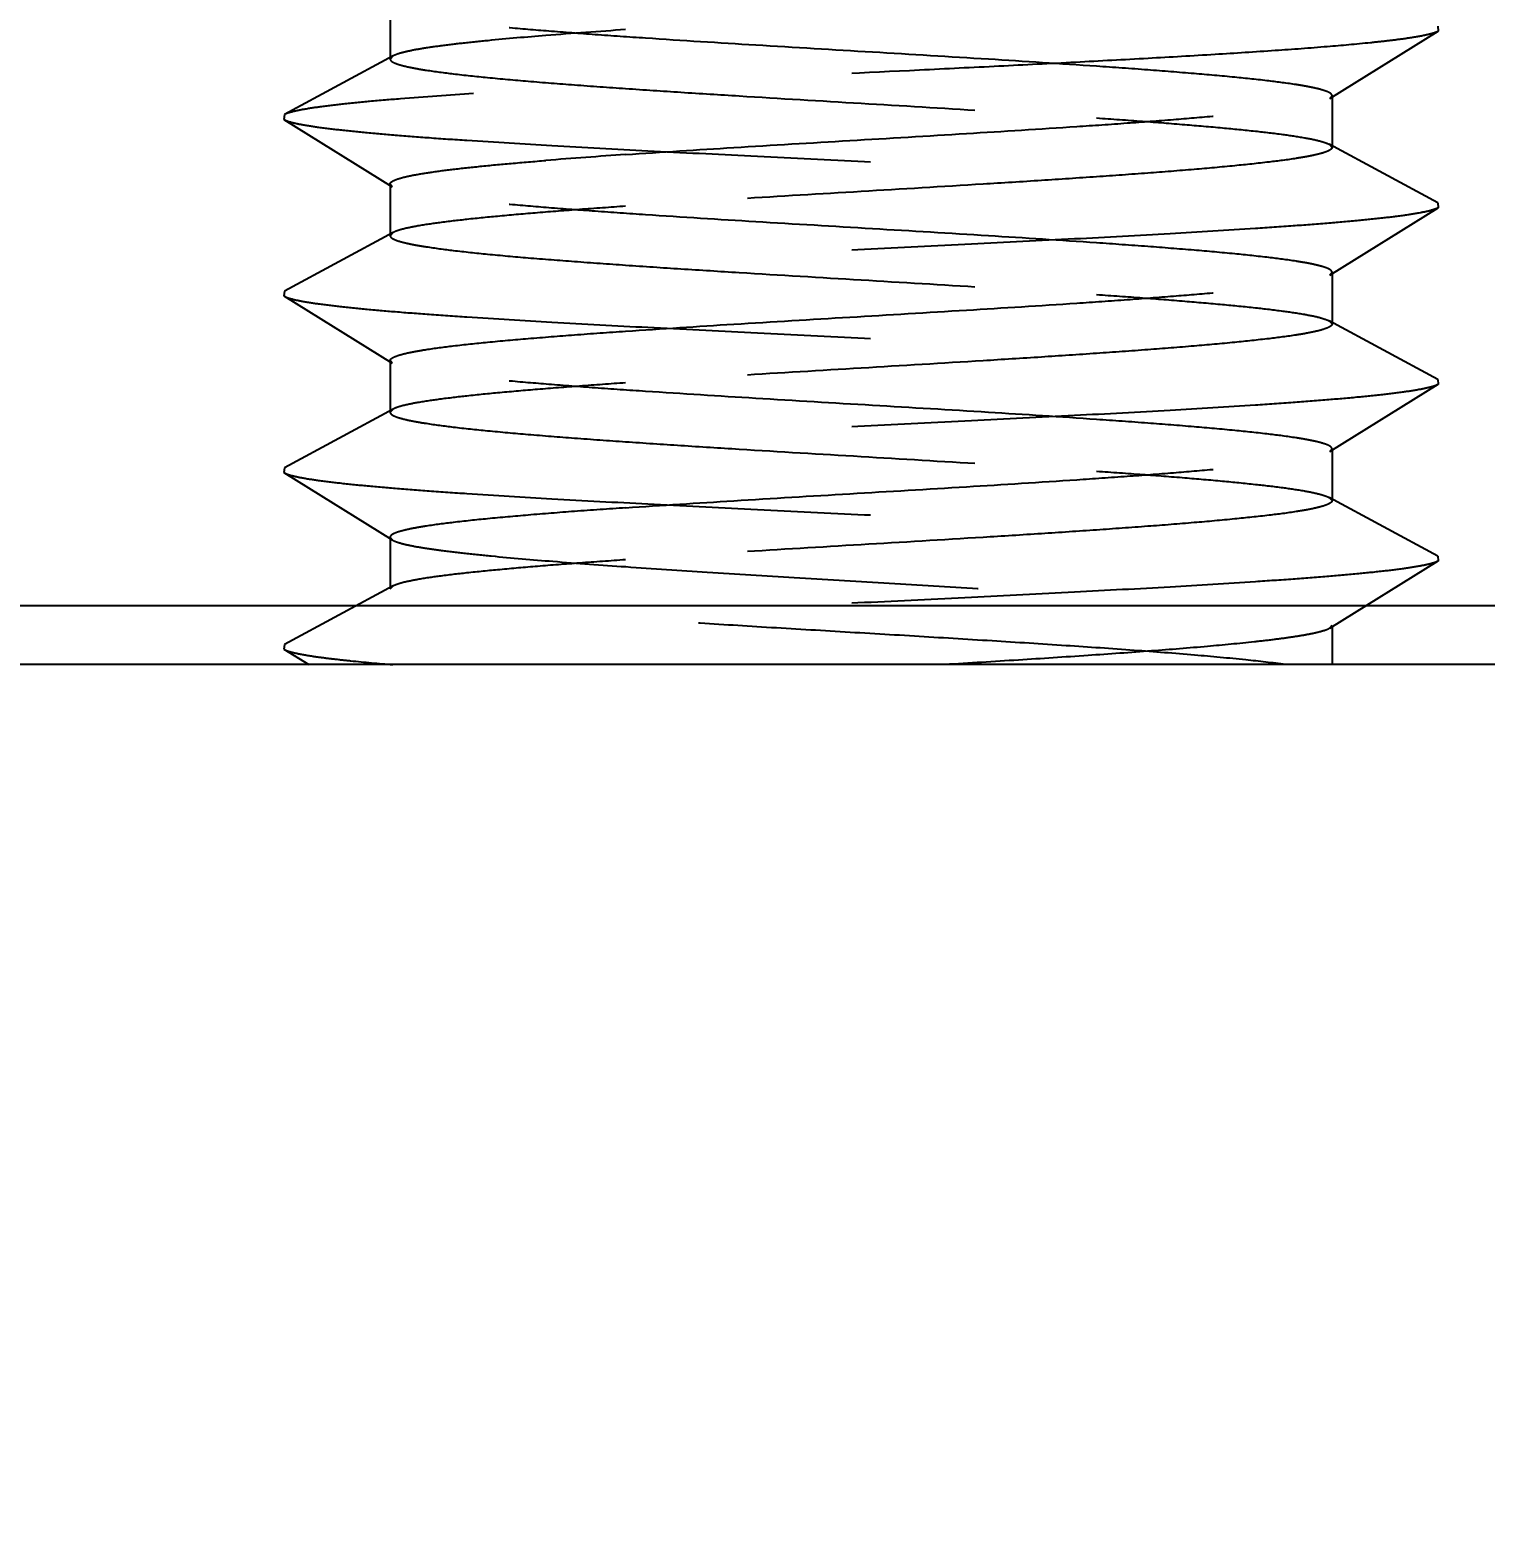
# Model space of a CAD drawing. Header units: inches. Extents: x 504 to 965, y -420 to -94.
# Drawn here: x 872.037 to 874.509, y -339.167 to -336.648 of the extents above; entities that cross this region are included whole.
import ezdxf

# ---------------------------------------------------------------- set-up
doc = ezdxf.new("R2010")
doc.units = ezdxf.units.IN
doc.header["$LTSCALE"] = 10
doc.header["$MEASUREMENT"] = 0
doc.header["$PDMODE"] = 3
doc.header["$PDSIZE"] = 0.3125
doc.linetypes.add('CENTER', pattern=[0.6, 0.375, -0.075, 0.075, -0.075])
doc.linetypes.add('HIDDEN', pattern=[0.2, 0.1, -0.1])
doc.layers.get('0').update_dxf_attribs({"linetype": 'CONTINUOUS'})
doc.layers.get('Defpoints').update_dxf_attribs({"linetype": 'CONTINUOUS'})
doc.layers.add('DEFAULT_2', color=8, linetype='HIDDEN')
doc.styles.get("Standard").update_dxf_attribs({"font": 'txt', "width": 0.8})
doc.dimstyles.get("Standard").update_dxf_attribs({"dimtxt": 4, "dimasz": 3, "dimexe": 0.125, "dimexo": 0.0625, "dimgap": 0.09, "dimtad": 0, "dimzin": 4, "dimdsep": 46, "dimtxsty": 'Standard', "dimcen": 0.09, "dimclrd": 4, "dimclre": 4, "dimclrt": 1, "dimadec": 0, "dimazin": 0, "dimtp": 0.01, "dimtm": 0.01, "dimtfac": 1, "dimtofl": 0, "dimtmove": 0, "dimatfit": 3, "dimfxl": 1, "dimtolj": 1, "dimtzin": 4, "dimarcsym": 0})

# ---------------------------------------------------------------- blocks, each defined once
blk = doc.blocks.new('*D18')
at = {"color": 4, "lineweight": -2}
for p, q in [((844.0147, -337.6894), (844.0147, -355.9873)), ((848.2147, -337.6894), (848.2147, -355.9873)), ((841.0147, -355.8623), (838.0147, -355.8623)), ((851.2147, -355.8623), (854.2147, -355.8623))]:
    blk.add_line(p, q, dxfattribs=at)
at = {"color": 4}
for points in [[(841.0147, -356.3623), (841.0147, -355.3623), (844.0147, -355.8623)], [(851.2147, -355.3623), (851.2147, -356.3623), (848.2147, -355.8623)]]:
    blk.add_solid(points, dxfattribs=at)
at = {"layer": 'Defpoints', "color": 0}
for p in [(844.0147, -337.6269), (848.2147, -337.6269), (848.2147, -355.8623)]:
    blk.add_point(p, dxfattribs=at)
at = {"color": 2, "insert": (863.9434, -355.8623), "char_height": 4, "attachment_point": 5}
blk.add_mtext('\\A1;16*%%C3{\\fSimSun|b0|i0|c134|p2;.0}', dxfattribs=at)
blk = doc.blocks.new('*D19')
at = {"color": 4, "lineweight": -2}
for p, q in [((847.0952, -337.6132), (847.0952, -349.3821)), ((845.1765, -337.7894), (845.1765, -349.3821)), ((842.1765, -349.2571), (839.1765, -349.2571)), ((850.0952, -349.2571), (853.0952, -349.2571))]:
    blk.add_line(p, q, dxfattribs=at)
at = {"color": 4}
for points in [[(842.1765, -349.7571), (842.1765, -348.7571), (845.1765, -349.2571)], [(850.0952, -348.7571), (850.0952, -349.7571), (847.0952, -349.2571)]]:
    blk.add_solid(points, dxfattribs=at)
at = {"layer": 'Defpoints', "color": 0}
for p in [(847.0952, -337.5507), (845.1765, -337.7269), (847.0952, -349.2571)]:
    blk.add_point(p, dxfattribs=at)
at = {"color": 2, "insert": (864.9186, -349.2571), "char_height": 4, "attachment_point": 5}
blk.add_mtext('\\A1;16*M2x1.6', dxfattribs=at)

msp = doc.modelspace()

# ---------------------------------------------------------------- linework, layer by layer
at = {"color": 7, "linetype": 'Continuous'}
for p, q in [((875.5491, -337.6269), (867.4983, -337.6269)), ((875.4491, -337.7269), (867.5983, -337.7269))]:
    msp.add_line(p, q, dxfattribs=at)
at = {"linetype": 'CENTER'}
msp.add_arc((736.7034, -1690.9897), 1356.7628, 83.2637115, 96.7362885, dxfattribs=at)
at = {"layer": 'DEFAULT_2', "color": 8, "linetype": 'HIDDEN'}
for p, q in [((872.6491, -336.6105), (872.6491, -336.6983)), ((874.2454, -336.7651), (874.4296, -336.6507)), ((874.4287, -336.6426), (874.4296, -336.6507)), ((872.654, -336.693), (872.4696, -336.7926)), ((872.654, -336.693), (872.6491, -336.6983)), ((874.2454, -336.7651), (874.2491, -336.7605)), ((874.2491, -336.7605), (874.2491, -336.8483)), ((872.4696, -336.7926), (872.4686, -336.8007)), ((872.4686, -336.8007), (872.6528, -336.9151)), ((874.4287, -336.9426), (874.2442, -336.843)), ((874.2442, -336.843), (874.2491, -336.8483)), ((872.6528, -336.9151), (872.6491, -336.9105)), ((872.6491, -336.9105), (872.6491, -336.9983)), ((874.2454, -337.0651), (874.4296, -336.9507)), ((874.4287, -336.9426), (874.4296, -336.9507)), ((872.654, -336.993), (872.4696, -337.0926)), ((872.654, -336.993), (872.6491, -336.9983)), ((874.2454, -337.0651), (874.2491, -337.0605)), ((874.2491, -337.0605), (874.2491, -337.1483)), ((872.4696, -337.0926), (872.4686, -337.1007)), ((872.4686, -337.1007), (872.6528, -337.2151)), ((874.4287, -337.2426), (874.2442, -337.143)), ((874.2442, -337.143), (874.2491, -337.1483)), ((872.6491, -337.2105), (872.6491, -337.2983)), ((872.6528, -337.2151), (872.6491, -337.2105)), ((874.2454, -337.3651), (874.4296, -337.2507)), ((874.4287, -337.2426), (874.4296, -337.2507)), ((872.654, -337.293), (872.4696, -337.3926)), ((872.654, -337.293), (872.6491, -337.2983)), ((874.2454, -337.3651), (874.2491, -337.3605)), ((874.2491, -337.3605), (874.2491, -337.4483)), ((872.4696, -337.3926), (872.4686, -337.4007)), ((872.4686, -337.4007), (872.6528, -337.5151)), ((874.4287, -337.5426), (874.2442, -337.443)), ((874.2442, -337.443), (874.2491, -337.4483)), ((872.6491, -337.5105), (872.6528, -337.5151)), ((872.6491, -337.5105), (872.6491, -337.5983)), ((874.2454, -337.6651), (874.4296, -337.5507)), ((874.4287, -337.5426), (874.4296, -337.5507)), ((872.654, -337.593), (872.4696, -337.6926)), ((872.6491, -337.5983), (872.654, -337.593)), ((874.2491, -337.6605), (874.2454, -337.6651)), ((874.2491, -337.6605), (874.2491, -337.7269)), ((872.4696, -337.6926), (872.4686, -337.7007)), ((872.4686, -337.7007), (872.5109, -337.7269))]:
    msp.add_line(p, q, dxfattribs=at)
for centre, radius, start, end in [((873.9293, -349.4775), 12.8594, 93.92475, 94.53022), ((873.8185, -348.1906), 11.3562, 93.88467, 94.5703)]:
    msp.add_arc(centre, radius, start, end, dxfattribs=at)
for points, knots in [([(873.8491, -336.7105), (873.7879, -336.7063), (873.661, -336.6981), (873.4679, -336.6866), (873.2737, -336.675), (873.1167, -336.6652), (872.9995, -336.6571), (872.9212, -336.6512), (872.8511, -336.6453), (872.7903, -336.6395), (872.7398, -336.6336), (872.7045, -336.6286), (872.682, -336.6243), (872.6695, -336.6214), (872.66, -336.6185), (872.6548, -336.6163), (872.6528, -336.6151)], [0, 0, 0, 0, 0.153216, 0.317579, 0.482941, 0.639062, 0.710608, 0.77631, 0.835153, 0.886235, 0.928776, 0.962154, 0.975263, 0.985935, 0.994162, 1, 1, 1, 1]), ([(874.4296, -336.6507), (874.4272, -336.6522), (874.4205, -336.6546), (874.408, -336.6578), (874.3909, -336.661), (874.3693, -336.6643), (874.3433, -336.6675), (874.3, -336.6722), (874.236, -336.6779), (874.148, -336.6844), (874.0465, -336.6909), (873.9335, -336.6974), (873.8112, -336.704), (873.6818, -336.7106), (873.5026, -336.7194), (873.2804, -336.7301), (873.0278, -336.7428), (872.866, -336.752), (872.7907, -336.757)], [0, 0, 0, 0, 0.005115, 0.012939, 0.023519, 0.036836, 0.052837, 0.071457, 0.116194, 0.170212, 0.23248, 0.301802, 0.376848, 0.456172, 0.538246, 0.704294, 0.862243, 1, 1, 1, 1]), ([(872.9136, -336.6583), (872.8807, -336.6609), (872.8339, -336.665), (872.7752, -336.671), (872.7392, -336.6753), (872.7091, -336.6795), (872.685, -336.6837), (872.6672, -336.6879), (872.6575, -336.6911), (872.654, -336.693)], [0, 0, 0, 0, 0.377008, 0.53654, 0.674916, 0.791104, 0.884299, 0.95393, 1, 1, 1, 1]), ([(872.6491, -336.6983), (872.6491, -336.6995), (872.6505, -336.7014), (872.6531, -336.7031), (872.6576, -336.7054), (872.6655, -336.7081), (872.6774, -336.7111), (872.6926, -336.7142), (872.7192, -336.7186), (872.7601, -336.724), (872.818, -336.7301), (872.8866, -336.7362), (872.9648, -336.7423), (873.0514, -336.7485), (873.1447, -336.7547), (873.278, -336.7631), (873.4491, -336.7733), (873.6515, -336.7854), (873.7848, -336.7939), (873.8491, -336.7983)], [0, 0, 0, 0, 0.002951, 0.005144, 0.007939, 0.015462, 0.025642, 0.03849, 0.053982, 0.092662, 0.141093, 0.198474, 0.263842, 0.336094, 0.413999, 0.496234, 0.668047, 0.83985, 1, 1, 1, 1]), ([(874.2491, -336.7605), (874.2491, -336.7593), (874.2477, -336.7574), (874.2451, -336.7556), (874.2405, -336.7533), (874.2327, -336.7507), (874.2208, -336.7476), (874.2056, -336.7446), (874.179, -336.7401), (874.138, -336.7348), (874.0802, -336.7287), (874.0115, -336.7226), (873.9333, -336.7164), (873.8781, -336.7125), (873.8491, -336.7105)], [0, 0, 0, 0, 0.008794, 0.015336, 0.023669, 0.046074, 0.076376, 0.114625, 0.160724, 0.275828, 0.419909, 0.590602, 0.785143, 1, 1, 1, 1]), ([(872.7907, -336.757), (872.7493, -336.7597), (872.6904, -336.7638), (872.6167, -336.77), (872.5719, -336.7744), (872.5348, -336.7787), (872.5057, -336.7831), (872.4865, -336.7868), (872.4753, -336.7901), (872.4712, -336.7917), (872.4696, -336.7926)], [0, 0, 0, 0, 0.384794, 0.546474, 0.685732, 0.801441, 0.892708, 0.958874, 0.982525, 1, 1, 1, 1]), ([(873.0491, -336.8605), (873.1103, -336.8563), (873.2372, -336.8481), (873.4303, -336.8366), (873.6245, -336.825), (873.7815, -336.8152), (873.8987, -336.8071), (873.977, -336.8012), (874.0471, -336.7953), (874.1079, -336.7895), (874.1584, -336.7836), (874.1937, -336.7786), (874.2162, -336.7743), (874.2287, -336.7714), (874.2382, -336.7685), (874.2434, -336.7663), (874.2454, -336.7651)], [0, 0, 0, 0, 0.153217, 0.317576, 0.482929, 0.639051, 0.710601, 0.776305, 0.835152, 0.886229, 0.928771, 0.962153, 0.97526, 0.985931, 0.994163, 1, 1, 1, 1]), ([(872.4686, -336.8007), (872.47, -336.8016), (872.4738, -336.8032), (872.4841, -336.8065), (872.5023, -336.8102), (872.5302, -336.8145), (872.566, -336.8188), (872.6094, -336.8232), (872.66, -336.8276), (872.7174, -336.832), (872.8061, -336.8381), (872.9299, -336.8456), (873.0907, -336.8542), (873.2639, -336.8629), (873.4434, -336.8717), (873.6231, -336.8804), (873.7969, -336.8891), (873.9586, -336.8978), (874.0834, -336.9053), (874.173, -336.9114), (874.2313, -336.9158), (874.2828, -336.9201), (874.3272, -336.9245), (874.3639, -336.9288), (874.3928, -336.9331), (874.4119, -336.9369), (874.4229, -336.9401), (874.427, -336.9418), (874.4287, -336.9426)], [0, 0, 0, 0, 0.002611, 0.006217, 0.016495, 0.030866, 0.049236, 0.071468, 0.097374, 0.126741, 0.159315, 0.232952, 0.315766, 0.404918, 0.497344, 0.589872, 0.679323, 0.762625, 0.836921, 0.869881, 0.899668, 0.926024, 0.948731, 0.967598, 0.982482, 0.993279, 0.997142, 1, 1, 1, 1]), ([(873.8491, -336.7983), (873.8752, -336.8001), (873.9251, -336.8036), (873.9964, -336.8092), (874.0603, -336.8147), (874.1158, -336.8202), (874.1621, -336.8256), (874.1987, -336.831), (874.2229, -336.8357), (874.2369, -336.8398), (874.2421, -336.8419), (874.2442, -336.843)], [0, 0, 0, 0, 0.19669, 0.377167, 0.538714, 0.679239, 0.796915, 0.890177, 0.957976, 0.982174, 1, 1, 1, 1]), ([(874.2491, -336.8483), (874.2491, -336.8495), (874.2477, -336.8514), (874.2451, -336.8531), (874.2406, -336.8554), (874.2328, -336.8581), (874.2209, -336.8611), (874.2057, -336.8642), (874.1791, -336.8686), (874.1381, -336.8739), (874.0803, -336.88), (874.0117, -336.8862), (873.9334, -336.8923), (873.8469, -336.8985), (873.7536, -336.9047), (873.6202, -336.9131), (873.4491, -336.9233), (873.2468, -336.9354), (873.1134, -336.9439), (873.0491, -336.9483)], [0, 0, 0, 0, 0.002947, 0.005136, 0.007926, 0.015442, 0.025616, 0.038456, 0.053943, 0.092613, 0.141035, 0.198412, 0.263781, 0.33604, 0.413953, 0.496194, 0.668012, 0.839831, 1, 1, 1, 1]), ([(872.6491, -336.9105), (872.6491, -336.9096), (872.6503, -336.9074), (872.654, -336.9051), (872.6595, -336.9026), (872.6672, -336.9002), (872.677, -336.8977), (872.6942, -336.8942), (872.7208, -336.8899), (872.7587, -336.885), (872.8041, -336.8801), (872.8566, -336.8752), (872.8939, -336.8721), (872.9136, -336.8705)], [0, 0, 0, 0, 0.010107, 0.025401, 0.04766, 0.077387, 0.114743, 0.159749, 0.272352, 0.41426, 0.584095, 0.780157, 1, 1, 1, 1]), ([(873.8491, -337.0105), (873.7879, -337.0063), (873.661, -336.9981), (873.4679, -336.9866), (873.2737, -336.975), (873.1167, -336.9652), (872.9995, -336.9571), (872.9212, -336.9512), (872.8511, -336.9453), (872.7903, -336.9395), (872.7398, -336.9336), (872.7045, -336.9286), (872.682, -336.9243), (872.6695, -336.9214), (872.66, -336.9185), (872.6548, -336.9163), (872.6528, -336.9151)], [0, 0, 0, 0, 0.153218, 0.317574, 0.482936, 0.63906, 0.710606, 0.776307, 0.835151, 0.88623, 0.928773, 0.962155, 0.975261, 0.985932, 0.994164, 1, 1, 1, 1]), ([(874.4296, -336.9507), (874.4282, -336.9516), (874.4244, -336.9532), (874.4141, -336.9565), (874.3959, -336.9602), (874.368, -336.9645), (874.3322, -336.9688), (874.2888, -336.9732), (874.2382, -336.9776), (874.1808, -336.982), (874.0921, -336.9881), (873.9683, -336.9956), (873.8075, -337.0042), (873.6343, -337.0129), (873.4548, -337.0217), (873.2751, -337.0304), (873.1013, -337.0391), (872.9396, -337.0478), (872.8148, -337.0553), (872.7252, -337.0614), (872.6669, -337.0658), (872.6154, -337.0701), (872.571, -337.0745), (872.5343, -337.0788), (872.5054, -337.0831), (872.4863, -337.0869), (872.4753, -337.0901), (872.4712, -337.0918), (872.4696, -337.0926)], [0, 0, 0, 0, 0.002611, 0.006217, 0.016495, 0.030866, 0.049236, 0.071468, 0.097374, 0.126741, 0.159315, 0.232952, 0.315766, 0.404918, 0.497344, 0.589872, 0.679323, 0.762625, 0.836921, 0.869881, 0.899668, 0.926024, 0.948731, 0.967598, 0.982482, 0.993279, 0.997142, 1, 1, 1, 1]), ([(873.0491, -336.9483), (873.023, -336.9501), (872.9731, -336.9536), (872.9018, -336.9592), (872.8379, -336.9647), (872.7824, -336.9702), (872.7361, -336.9756), (872.6995, -336.981), (872.6753, -336.9857), (872.6613, -336.9898), (872.6561, -336.9919), (872.654, -336.993)], [0, 0, 0, 0, 0.196693, 0.377167, 0.538705, 0.679227, 0.796905, 0.890171, 0.957974, 0.982173, 1, 1, 1, 1]), ([(872.6491, -336.9983), (872.6491, -336.9995), (872.6505, -337.0014), (872.6531, -337.0031), (872.6576, -337.0054), (872.6655, -337.0081), (872.6774, -337.0111), (872.6926, -337.0142), (872.7192, -337.0186), (872.7602, -337.024), (872.818, -337.0301), (872.8866, -337.0362), (872.9648, -337.0423), (873.0514, -337.0485), (873.1447, -337.0547), (873.278, -337.0631), (873.4491, -337.0733), (873.6515, -337.0854), (873.7848, -337.0939), (873.8491, -337.0983)], [0, 0, 0, 0, 0.002952, 0.005145, 0.00794, 0.015465, 0.025645, 0.038493, 0.053985, 0.092665, 0.141095, 0.198477, 0.263846, 0.336099, 0.414002, 0.496234, 0.668044, 0.83985, 1, 1, 1, 1]), ([(874.2491, -337.0605), (874.2491, -337.0593), (874.2477, -337.0574), (874.2451, -337.0556), (874.2405, -337.0533), (874.2327, -337.0507), (874.2208, -337.0476), (874.2056, -337.0446), (874.179, -337.0401), (874.138, -337.0348), (874.0802, -337.0287), (874.0116, -337.0226), (873.9333, -337.0164), (873.8781, -337.0125), (873.8491, -337.0105)], [0, 0, 0, 0, 0.008789, 0.015326, 0.023655, 0.046054, 0.07635, 0.114594, 0.160691, 0.27579, 0.419871, 0.590569, 0.785123, 1, 1, 1, 1]), ([(873.0491, -337.1605), (873.1103, -337.1563), (873.2372, -337.1481), (873.4303, -337.1366), (873.6245, -337.125), (873.7816, -337.1152), (873.8987, -337.1071), (873.9771, -337.1012), (874.0471, -337.0953), (874.1079, -337.0895), (874.1584, -337.0836), (874.1937, -337.0786), (874.2162, -337.0743), (874.2287, -337.0714), (874.2382, -337.0685), (874.2434, -337.0663), (874.2454, -337.0651)], [0, 0, 0, 0, 0.153218, 0.317582, 0.482941, 0.639062, 0.71061, 0.776314, 0.835159, 0.886236, 0.928777, 0.962155, 0.975262, 0.985932, 0.994163, 1, 1, 1, 1]), ([(872.4686, -337.1007), (872.47, -337.1016), (872.4738, -337.1032), (872.4841, -337.1065), (872.5023, -337.1102), (872.5302, -337.1145), (872.566, -337.1188), (872.6094, -337.1232), (872.66, -337.1276), (872.7174, -337.132), (872.8061, -337.1381), (872.9299, -337.1456), (873.0907, -337.1542), (873.2639, -337.1629), (873.4434, -337.1717), (873.6231, -337.1804), (873.7969, -337.1891), (873.9586, -337.1978), (874.0834, -337.2053), (874.173, -337.2114), (874.2313, -337.2158), (874.2828, -337.2201), (874.3272, -337.2245), (874.3639, -337.2288), (874.3928, -337.2331), (874.4119, -337.2369), (874.4229, -337.2401), (874.427, -337.2418), (874.4287, -337.2426)], [0, 0, 0, 0, 0.002611, 0.006217, 0.016495, 0.030866, 0.049236, 0.071468, 0.097374, 0.126741, 0.159315, 0.232952, 0.315766, 0.404918, 0.497345, 0.589872, 0.679323, 0.762625, 0.836921, 0.869881, 0.899668, 0.926024, 0.948731, 0.967598, 0.982482, 0.993279, 0.997142, 1, 1, 1, 1]), ([(873.8491, -337.0983), (873.8752, -337.1001), (873.9251, -337.1036), (873.9964, -337.1092), (874.0603, -337.1147), (874.1158, -337.1202), (874.1621, -337.1256), (874.1987, -337.131), (874.2229, -337.1357), (874.2369, -337.1398), (874.2421, -337.1419), (874.2442, -337.143)], [0, 0, 0, 0, 0.196688, 0.377166, 0.538715, 0.67924, 0.796917, 0.89018, 0.957979, 0.982176, 1, 1, 1, 1]), ([(874.2491, -337.1483), (874.2491, -337.1495), (874.2477, -337.1514), (874.2451, -337.1531), (874.2406, -337.1554), (874.2328, -337.1581), (874.2209, -337.1611), (874.2057, -337.1642), (874.1791, -337.1686), (874.1381, -337.1739), (874.0803, -337.18), (874.0117, -337.1862), (873.9335, -337.1923), (873.8469, -337.1985), (873.7536, -337.2047), (873.6203, -337.2131), (873.4492, -337.2233), (873.2468, -337.2354), (873.1134, -337.2439), (873.0491, -337.2483)], [0, 0, 0, 0, 0.002946, 0.005135, 0.007924, 0.015439, 0.025611, 0.038451, 0.053936, 0.092605, 0.141027, 0.198402, 0.263769, 0.336027, 0.41394, 0.496183, 0.668008, 0.839827, 1, 1, 1, 1]), ([(872.6491, -337.2105), (872.6491, -337.2093), (872.6505, -337.2074), (872.6531, -337.2056), (872.6577, -337.2033), (872.6655, -337.2007), (872.6774, -337.1976), (872.6926, -337.1946), (872.7192, -337.1901), (872.7602, -337.1848), (872.818, -337.1787), (872.8866, -337.1726), (872.9649, -337.1664), (873.0201, -337.1625), (873.0491, -337.1605)], [0, 0, 0, 0, 0.008793, 0.015327, 0.023653, 0.046056, 0.076356, 0.114597, 0.160699, 0.275799, 0.419894, 0.59059, 0.785117, 1, 1, 1, 1]), ([(873.8491, -337.3105), (873.7879, -337.3063), (873.661, -337.2981), (873.4679, -337.2866), (873.2737, -337.275), (873.1167, -337.2652), (872.9995, -337.2571), (872.9212, -337.2512), (872.8511, -337.2453), (872.7903, -337.2395), (872.7398, -337.2336), (872.7045, -337.2286), (872.682, -337.2243), (872.6695, -337.2214), (872.66, -337.2185), (872.6548, -337.2163), (872.6528, -337.2151)], [0, 0, 0, 0, 0.153218, 0.317574, 0.482932, 0.639057, 0.710606, 0.776307, 0.835148, 0.88623, 0.928772, 0.962151, 0.975261, 0.985933, 0.994162, 1, 1, 1, 1]), ([(874.4296, -337.2507), (874.4282, -337.2516), (874.4244, -337.2532), (874.4141, -337.2565), (874.3959, -337.2602), (874.368, -337.2645), (874.3322, -337.2688), (874.2888, -337.2732), (874.2382, -337.2776), (874.1808, -337.282), (874.0921, -337.2881), (873.9683, -337.2956), (873.8075, -337.3042), (873.6343, -337.3129), (873.4548, -337.3217), (873.2751, -337.3304), (873.1013, -337.3391), (872.9396, -337.3478), (872.8148, -337.3553), (872.7252, -337.3614), (872.6669, -337.3658), (872.6154, -337.3701), (872.571, -337.3745), (872.5343, -337.3788), (872.5054, -337.3831), (872.4863, -337.3869), (872.4753, -337.3901), (872.4712, -337.3918), (872.4696, -337.3926)], [0, 0, 0, 0, 0.002611, 0.006217, 0.016495, 0.030866, 0.049236, 0.071468, 0.097374, 0.126741, 0.159315, 0.232952, 0.315766, 0.404918, 0.497345, 0.589872, 0.679323, 0.762625, 0.836921, 0.869881, 0.899668, 0.926024, 0.948731, 0.967599, 0.982482, 0.993279, 0.997142, 1, 1, 1, 1]), ([(873.0491, -337.2483), (873.023, -337.2501), (872.9731, -337.2536), (872.9018, -337.2592), (872.8379, -337.2647), (872.7824, -337.2702), (872.7361, -337.2756), (872.6995, -337.281), (872.6753, -337.2857), (872.6613, -337.2898), (872.6561, -337.2919), (872.654, -337.293)], [0, 0, 0, 0, 0.196695, 0.377171, 0.538712, 0.679233, 0.796906, 0.890171, 0.957973, 0.982173, 1, 1, 1, 1]), ([(872.6491, -337.2983), (872.6491, -337.2995), (872.6505, -337.3014), (872.6531, -337.3031), (872.6576, -337.3054), (872.6655, -337.3081), (872.6774, -337.3111), (872.6926, -337.3142), (872.7192, -337.3186), (872.7601, -337.324), (872.818, -337.33), (872.8866, -337.3362), (872.9648, -337.3423), (873.0513, -337.3485), (873.1447, -337.3547), (873.278, -337.3631), (873.4491, -337.3733), (873.6515, -337.3854), (873.7848, -337.3939), (873.8491, -337.3983)], [0, 0, 0, 0, 0.00295, 0.005142, 0.007936, 0.015458, 0.025635, 0.03848, 0.05397, 0.092644, 0.141071, 0.198451, 0.26382, 0.336075, 0.413982, 0.496215, 0.668028, 0.839842, 1, 1, 1, 1]), ([(874.2491, -337.3605), (874.2491, -337.3593), (874.2477, -337.3574), (874.2451, -337.3556), (874.2406, -337.3533), (874.2327, -337.3507), (874.2208, -337.3476), (874.2056, -337.3446), (874.179, -337.3401), (874.138, -337.3348), (874.0802, -337.3287), (874.0116, -337.3226), (873.9333, -337.3164), (873.8781, -337.3125), (873.8491, -337.3105)], [0, 0, 0, 0, 0.008783, 0.015316, 0.023641, 0.04603, 0.07632, 0.11456, 0.160654, 0.27575, 0.419832, 0.590537, 0.785105, 1, 1, 1, 1]), ([(873.0491, -337.4605), (873.1103, -337.4563), (873.2372, -337.4481), (873.4303, -337.4366), (873.6245, -337.425), (873.7816, -337.4152), (873.8988, -337.4071), (873.9771, -337.4012), (874.0471, -337.3953), (874.1079, -337.3895), (874.1584, -337.3836), (874.1937, -337.3786), (874.2162, -337.3743), (874.2287, -337.3714), (874.2382, -337.3685), (874.2434, -337.3663), (874.2454, -337.3651)], [0, 0, 0, 0, 0.15322, 0.317586, 0.482948, 0.639066, 0.710612, 0.776315, 0.83516, 0.886237, 0.928778, 0.962156, 0.975263, 0.985932, 0.994163, 1, 1, 1, 1]), ([(872.4686, -337.4007), (872.47, -337.4016), (872.4738, -337.4032), (872.4841, -337.4065), (872.5023, -337.4102), (872.5302, -337.4145), (872.566, -337.4188), (872.6094, -337.4232), (872.66, -337.4276), (872.7174, -337.432), (872.8061, -337.4381), (872.9299, -337.4456), (873.0907, -337.4542), (873.2639, -337.4629), (873.4434, -337.4717), (873.6231, -337.4804), (873.7969, -337.4891), (873.9586, -337.4978), (874.0834, -337.5053), (874.173, -337.5114), (874.2313, -337.5158), (874.2828, -337.5201), (874.3272, -337.5245), (874.3639, -337.5288), (874.3928, -337.5331), (874.4119, -337.5369), (874.4229, -337.5401), (874.427, -337.5418), (874.4287, -337.5426)], [0, 0, 0, 0, 0.002611, 0.006217, 0.016495, 0.030866, 0.049236, 0.071468, 0.097374, 0.126741, 0.159315, 0.232952, 0.315766, 0.404918, 0.497345, 0.589872, 0.679323, 0.762625, 0.836921, 0.869881, 0.899668, 0.926024, 0.948731, 0.967599, 0.982482, 0.993279, 0.997143, 1, 1, 1, 1]), ([(873.8491, -337.3983), (873.8752, -337.4001), (873.9251, -337.4036), (873.9964, -337.4092), (874.0603, -337.4147), (874.1158, -337.4202), (874.1621, -337.4256), (874.1987, -337.431), (874.2229, -337.4357), (874.2369, -337.4398), (874.2421, -337.4419), (874.2442, -337.443)], [0, 0, 0, 0, 0.196687, 0.377161, 0.538707, 0.679234, 0.796913, 0.890178, 0.957979, 0.982176, 1, 1, 1, 1]), ([(874.2491, -337.4483), (874.2491, -337.4495), (874.2477, -337.4514), (874.2451, -337.4531), (874.2406, -337.4554), (874.2328, -337.4581), (874.2209, -337.4611), (874.2057, -337.4642), (874.1791, -337.4686), (874.1381, -337.4739), (874.0803, -337.48), (874.0117, -337.4862), (873.9334, -337.4923), (873.8469, -337.4985), (873.7536, -337.5047), (873.6202, -337.5131), (873.4491, -337.5233), (873.2467, -337.5354), (873.1134, -337.5439), (873.0491, -337.5483)], [0, 0, 0, 0, 0.002948, 0.005139, 0.00793, 0.015449, 0.025624, 0.038467, 0.053956, 0.092629, 0.141056, 0.198433, 0.2638, 0.336055, 0.413964, 0.496204, 0.668026, 0.839837, 1, 1, 1, 1]), ([(873.0491, -337.4605), (873.0201, -337.4625), (872.9649, -337.4664), (872.8866, -337.4726), (872.818, -337.4787), (872.7602, -337.4848), (872.7192, -337.4901), (872.6926, -337.4946), (872.6774, -337.4976), (872.6655, -337.5007), (872.6576, -337.5033), (872.6531, -337.5056), (872.6505, -337.5074), (872.6491, -337.5093), (872.6491, -337.5105)], [0, 0, 0, 0, 0.214913, 0.409483, 0.580191, 0.724281, 0.839375, 0.885468, 0.923703, 0.953987, 0.976372, 0.984693, 0.991221, 1, 1, 1, 1]), ([(872.6528, -337.5151), (872.6542, -337.516), (872.6578, -337.5176), (872.6674, -337.521), (872.6839, -337.5248), (872.7088, -337.5292), (872.7404, -337.5336), (872.7785, -337.5381), (872.8409, -337.5445), (872.9319, -337.5521), (873.0543, -337.561), (873.191, -337.5699), (873.337, -337.5788), (873.4871, -337.5877), (873.6358, -337.5967), (873.7777, -337.6056), (873.9078, -337.6144), (874.0066, -337.6221), (874.0762, -337.6284), (874.1202, -337.6329), (874.1581, -337.6373), (874.1897, -337.6418), (874.2118, -337.6457), (874.226, -337.6489), (874.2341, -337.6511), (874.2406, -337.6534), (874.2456, -337.6557), (874.2491, -337.6585), (874.2491, -337.6605)], [0, 0, 0, 0, 0.003169, 0.007365, 0.018924, 0.034711, 0.054623, 0.078507, 0.106154, 0.171741, 0.249056, 0.335329, 0.427462, 0.522138, 0.615952, 0.705527, 0.787642, 0.859352, 0.890485, 0.918095, 0.941935, 0.961806, 0.977547, 0.983836, 0.989065, 0.993239, 0.996385, 1, 1, 1, 1]), ([(874.4296, -337.5507), (874.4282, -337.5516), (874.4244, -337.5532), (874.4141, -337.5565), (874.3959, -337.5602), (874.368, -337.5645), (874.3322, -337.5688), (874.2888, -337.5732), (874.2382, -337.5776), (874.1808, -337.582), (874.0921, -337.5881), (873.9683, -337.5956), (873.8075, -337.6042), (873.6343, -337.6129), (873.4548, -337.6217), (873.2751, -337.6304), (873.1013, -337.6391), (872.9396, -337.6478), (872.8148, -337.6553), (872.7252, -337.6614), (872.6669, -337.6658), (872.6154, -337.6701), (872.571, -337.6745), (872.5343, -337.6788), (872.5054, -337.6831), (872.4863, -337.6869), (872.4753, -337.6901), (872.4712, -337.6918), (872.4696, -337.6926)], [0, 0, 0, 0, 0.002611, 0.006217, 0.016495, 0.030866, 0.049236, 0.071468, 0.097374, 0.126741, 0.159315, 0.232952, 0.315766, 0.404918, 0.497345, 0.589872, 0.679323, 0.762625, 0.836921, 0.869881, 0.899668, 0.926024, 0.948731, 0.967599, 0.982482, 0.993279, 0.997143, 1, 1, 1, 1]), ([(872.654, -337.593), (872.6561, -337.5919), (872.6613, -337.5898), (872.6753, -337.5857), (872.6995, -337.581), (872.7361, -337.5756), (872.7824, -337.5702), (872.8379, -337.5647), (872.9018, -337.5592), (872.9731, -337.5536), (873.023, -337.5501), (873.0491, -337.5483)], [0, 0, 0, 0, 0.017827, 0.042032, 0.109829, 0.203097, 0.320771, 0.461296, 0.622832, 0.803293, 1, 1, 1, 1]), ([(874.1705, -337.7269), (874.1478, -337.7238), (874.0963, -337.718), (874.0104, -337.7102), (873.9087, -337.7023), (873.7939, -337.6945), (873.6695, -337.6865), (873.5387, -337.6786), (873.4055, -337.6707), (873.2735, -337.6628), (873.1464, -337.6548), (873.0279, -337.6469), (872.9213, -337.6391), (872.8297, -337.6313), (872.7639, -337.6244), (872.7206, -337.6188), (872.6958, -337.6148), (872.6784, -337.6114), (872.6672, -337.6085), (872.6608, -337.6066), (872.6558, -337.6045), (872.6517, -337.6024), (872.6491, -337.5999), (872.6491, -337.5983)], [0, 0, 0, 0, 0.04486, 0.101741, 0.169058, 0.244933, 0.327231, 0.413636, 0.50171, 0.588972, 0.672961, 0.751312, 0.821818, 0.882504, 0.93168, 0.95152, 0.968013, 0.981067, 0.986287, 0.990635, 0.994125, 0.996786, 1, 1, 1, 1]), ([(874.2454, -337.6651), (874.2427, -337.6668), (874.2351, -337.6697), (874.221, -337.6733), (874.2019, -337.6771), (874.178, -337.6809), (874.1492, -337.6847), (874.1019, -337.6901), (874.0326, -337.6967), (873.9383, -337.7042), (873.8312, -337.7118), (873.7141, -337.7194), (873.633, -337.7244), (873.5913, -337.7269)], [0, 0, 0, 0, 0.014644, 0.036697, 0.066256, 0.103204, 0.147359, 0.198445, 0.320109, 0.465102, 0.629651, 0.809541, 1, 1, 1, 1]), ([(872.4686, -337.7007), (872.4709, -337.7021), (872.4775, -337.7046), (872.4898, -337.7077), (872.5065, -337.7109), (872.5277, -337.7141), (872.5533, -337.7173), (872.5956, -337.722), (872.6295, -337.725), (872.6534, -337.7269)], [0, 0, 0, 0, 0.044256, 0.111737, 0.202833, 0.31741, 0.455065, 0.615299, 1, 1, 1, 1])]:
    msp.add_open_spline(points, degree=3, knots=knots, dxfattribs=at)

# ---------------------------------------------------------------- dimensions: what is measured, and where the dimension line sits
for base, p1, p2, text, picture, middle in [((847.0952, -349.2571), (845.1765, -337.7269), (847.0952, -337.5507), '16*M2x1.6', '*D19', (864.9186, -349.2571)), ((848.2147, -355.8623), (844.0147, -337.6269), (848.2147, -337.6269), '16*%%C3{\\fSimSun|b0|i0|c134|p2;.0}', '*D18', (863.9434, -355.8623))]:
    dim = msp.add_linear_dim(base=base, p1=p1, p2=p2, text=text, dimstyle='Standard', override={"dimclrt": 2})
    dim.commit()
    dim.dimension.update_dxf_attribs({"geometry": picture, "text_midpoint": middle})

doc.saveas('drawing.dxf')
